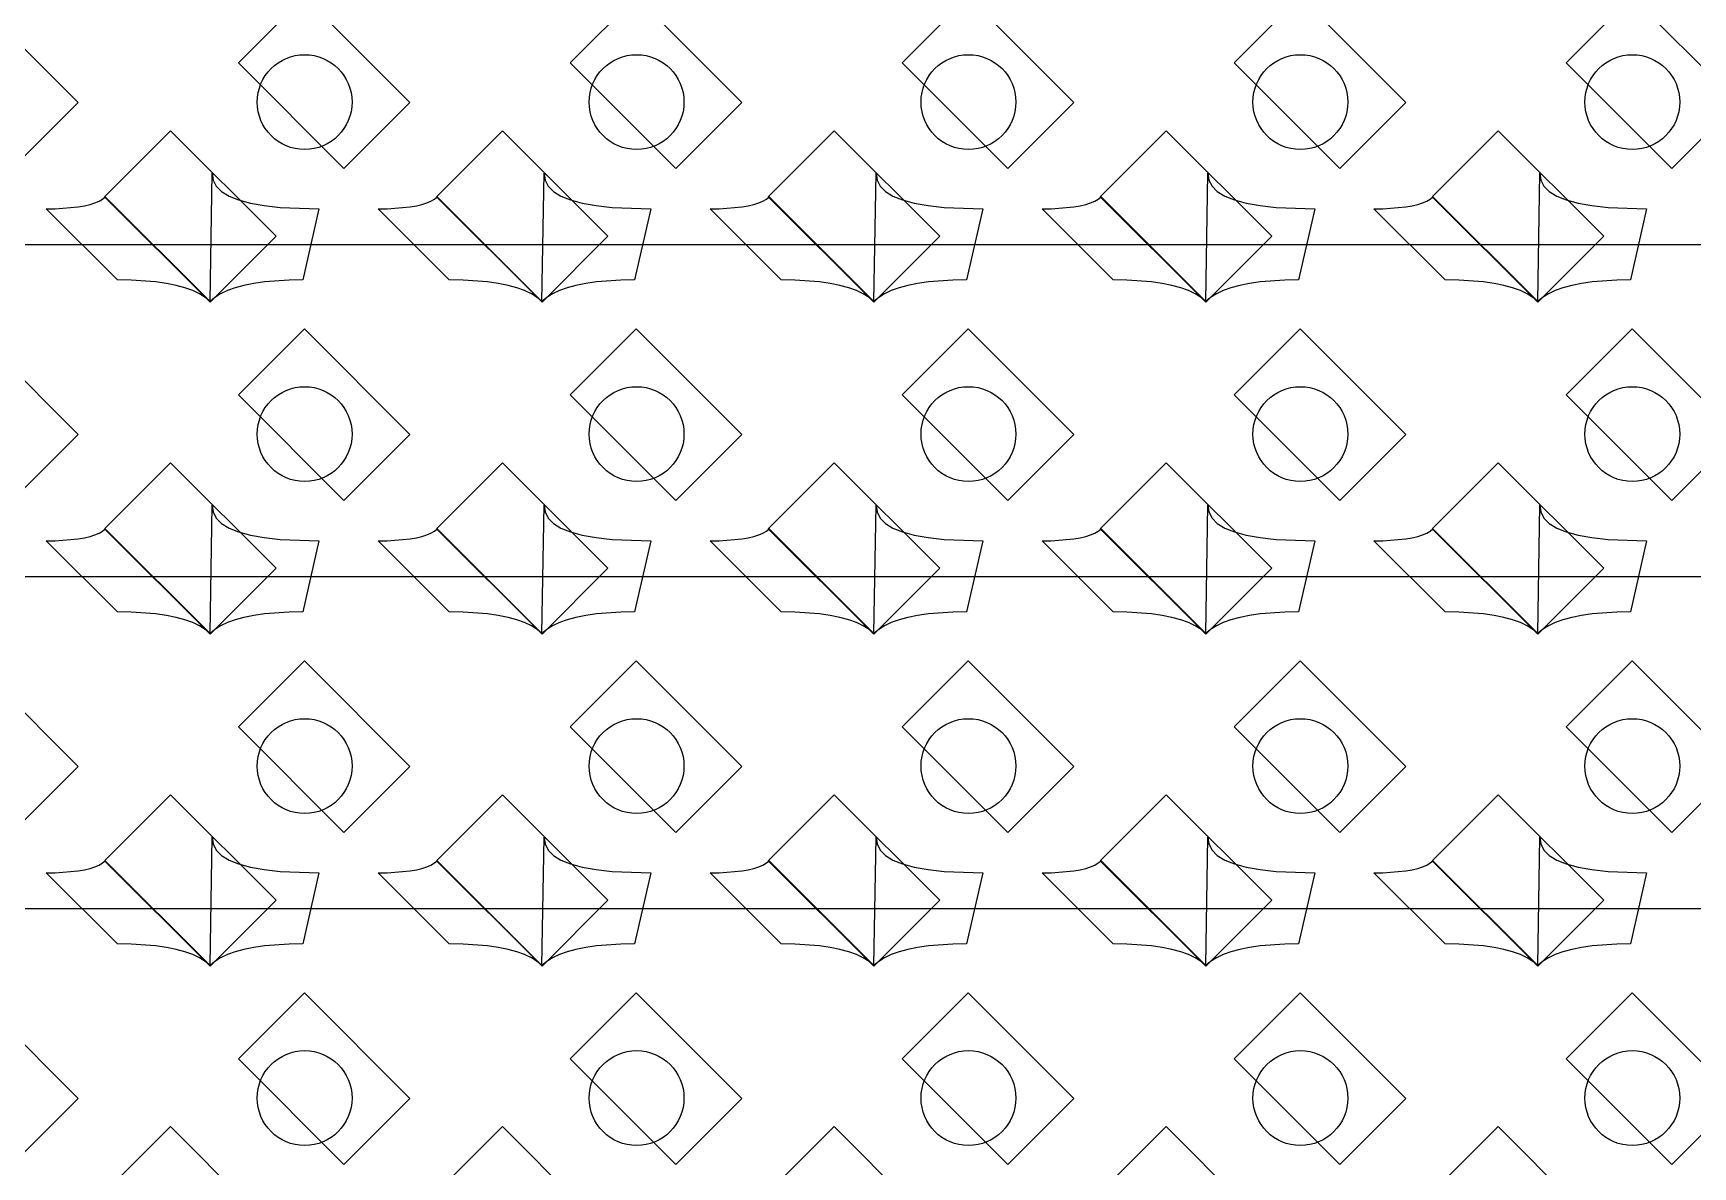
# Model space of a CAD drawing. Header units: inches. Extents: x 0.07 to 4.39, y 0.05 to 2.95.
# Drawn here: x 2.5928 to 2.9428, y 1.0755 to 1.3145 of the extents above; entities that cross this region are included whole.
import ezdxf

# ---------------------------------------------------------------- set-up
doc = ezdxf.new("R2010")
doc.units = ezdxf.units.IN
doc.header["$MEASUREMENT"] = 0
doc.layers.add('Top Layer', color=1, linetype='Continuous')

# ---------------------------------------------------------------- blocks, each defined once
blk = doc.blocks.new('0805_P_______________697')
at = {"layer": 'Top Layer'}
for p, q in [((-0.03937, 0.01575), (-0.01969, 0.01575)), ((-0.03937, -0.01575), (-0.03937, 0.01575)), ((-0.01969, 0.01575), (-0.01969, -0.01575)), ((0.01969, 0.01575), (0.03937, 0.01575)), ((0.01969, -0.01575), (0.01969, 0.01575)), ((0.03937, 0.01575), (0.03937, -0.01575)), ((-0.01969, -0.01575), (-0.03937, -0.01575)), ((0.03937, -0.01575), (0.01969, -0.01575))]:
    blk.add_line(p, q, dxfattribs=at)
blk = doc.blocks.new('0805_P_______________698')
at = {"layer": 'Top Layer'}
for p, q in [((-0.03937, 0.01575), (-0.01969, 0.01575)), ((-0.03937, -0.01575), (-0.03937, 0.01575)), ((-0.01969, 0.01575), (-0.01969, -0.01575)), ((0.01969, 0.01575), (0.03937, 0.01575)), ((0.01969, -0.01575), (0.01969, 0.01575)), ((0.03937, 0.01575), (0.03937, -0.01575)), ((-0.01969, -0.01575), (-0.03937, -0.01575)), ((0.03937, -0.01575), (0.01969, -0.01575))]:
    blk.add_line(p, q, dxfattribs=at)
blk = doc.blocks.new('0805_P_______________699')
at = {"layer": 'Top Layer'}
for p, q in [((-0.03937, 0.01575), (-0.01969, 0.01575)), ((-0.03937, -0.01575), (-0.03937, 0.01575)), ((-0.01969, 0.01575), (-0.01969, -0.01575)), ((0.01969, 0.01575), (0.03937, 0.01575)), ((0.01969, -0.01575), (0.01969, 0.01575)), ((0.03937, 0.01575), (0.03937, -0.01575)), ((-0.01969, -0.01575), (-0.03937, -0.01575)), ((0.03937, -0.01575), (0.01969, -0.01575))]:
    blk.add_line(p, q, dxfattribs=at)
blk = doc.blocks.new('0805_P_______________700')
at = {"layer": 'Top Layer'}
for p, q in [((-0.03937, 0.01575), (-0.01969, 0.01575)), ((-0.03937, -0.01575), (-0.03937, 0.01575)), ((-0.01969, 0.01575), (-0.01969, -0.01575)), ((0.01969, 0.01575), (0.03937, 0.01575)), ((0.01969, -0.01575), (0.01969, 0.01575)), ((0.03937, 0.01575), (0.03937, -0.01575)), ((-0.01969, -0.01575), (-0.03937, -0.01575)), ((0.03937, -0.01575), (0.01969, -0.01575))]:
    blk.add_line(p, q, dxfattribs=at)
blk = doc.blocks.new('0805_P_______________701')
at = {"layer": 'Top Layer'}
for p, q in [((-0.03937, 0.01575), (-0.01969, 0.01575)), ((-0.03937, -0.01575), (-0.03937, 0.01575)), ((-0.01969, 0.01575), (-0.01969, -0.01575)), ((0.01969, 0.01575), (0.03937, 0.01575)), ((0.01969, -0.01575), (0.01969, 0.01575)), ((0.03937, 0.01575), (0.03937, -0.01575)), ((-0.01969, -0.01575), (-0.03937, -0.01575)), ((0.03937, -0.01575), (0.01969, -0.01575))]:
    blk.add_line(p, q, dxfattribs=at)
blk = doc.blocks.new('0805_P_______________702')
at = {"layer": 'Top Layer'}
for p, q in [((-0.03937, 0.01575), (-0.01969, 0.01575)), ((-0.03937, -0.01575), (-0.03937, 0.01575)), ((-0.01969, 0.01575), (-0.01969, -0.01575)), ((0.01969, 0.01575), (0.03937, 0.01575)), ((0.01969, -0.01575), (0.01969, 0.01575)), ((0.03937, 0.01575), (0.03937, -0.01575)), ((-0.01969, -0.01575), (-0.03937, -0.01575)), ((0.03937, -0.01575), (0.01969, -0.01575))]:
    blk.add_line(p, q, dxfattribs=at)
blk = doc.blocks.new('0805_P_______________737')
at = {"layer": 'Top Layer'}
for p, q in [((-0.03937, 0.01575), (-0.01969, 0.01575)), ((-0.03937, -0.01575), (-0.03937, 0.01575)), ((-0.01969, 0.01575), (-0.01969, -0.01575)), ((0.01969, 0.01575), (0.03937, 0.01575)), ((0.01969, -0.01575), (0.01969, 0.01575)), ((0.03937, 0.01575), (0.03937, -0.01575)), ((-0.01969, -0.01575), (-0.03937, -0.01575)), ((0.03937, -0.01575), (0.01969, -0.01575))]:
    blk.add_line(p, q, dxfattribs=at)
blk = doc.blocks.new('0805_P_______________738')
at = {"layer": 'Top Layer'}
for p, q in [((-0.03937, 0.01575), (-0.01969, 0.01575)), ((-0.03937, -0.01575), (-0.03937, 0.01575)), ((-0.01969, 0.01575), (-0.01969, -0.01575)), ((0.01969, 0.01575), (0.03937, 0.01575)), ((0.01969, -0.01575), (0.01969, 0.01575)), ((0.03937, 0.01575), (0.03937, -0.01575)), ((-0.01969, -0.01575), (-0.03937, -0.01575)), ((0.03937, -0.01575), (0.01969, -0.01575))]:
    blk.add_line(p, q, dxfattribs=at)
blk = doc.blocks.new('0805_P_______________739')
at = {"layer": 'Top Layer'}
for p, q in [((-0.03937, 0.01575), (-0.01969, 0.01575)), ((-0.03937, -0.01575), (-0.03937, 0.01575)), ((-0.01969, 0.01575), (-0.01969, -0.01575)), ((0.01969, 0.01575), (0.03937, 0.01575)), ((0.01969, -0.01575), (0.01969, 0.01575)), ((0.03937, 0.01575), (0.03937, -0.01575)), ((-0.01969, -0.01575), (-0.03937, -0.01575)), ((0.03937, -0.01575), (0.01969, -0.01575))]:
    blk.add_line(p, q, dxfattribs=at)
blk = doc.blocks.new('0805_P_______________740')
at = {"layer": 'Top Layer'}
for p, q in [((-0.03937, 0.01575), (-0.01969, 0.01575)), ((-0.03937, -0.01575), (-0.03937, 0.01575)), ((-0.01969, 0.01575), (-0.01969, -0.01575)), ((0.01969, 0.01575), (0.03937, 0.01575)), ((0.01969, -0.01575), (0.01969, 0.01575)), ((0.03937, 0.01575), (0.03937, -0.01575)), ((-0.01969, -0.01575), (-0.03937, -0.01575)), ((0.03937, -0.01575), (0.01969, -0.01575))]:
    blk.add_line(p, q, dxfattribs=at)
blk = doc.blocks.new('0805_P_______________741')
at = {"layer": 'Top Layer'}
for p, q in [((-0.03937, 0.01575), (-0.01969, 0.01575)), ((-0.03937, -0.01575), (-0.03937, 0.01575)), ((-0.01969, 0.01575), (-0.01969, -0.01575)), ((0.01969, 0.01575), (0.03937, 0.01575)), ((0.01969, -0.01575), (0.01969, 0.01575)), ((0.03937, 0.01575), (0.03937, -0.01575)), ((-0.01969, -0.01575), (-0.03937, -0.01575)), ((0.03937, -0.01575), (0.01969, -0.01575))]:
    blk.add_line(p, q, dxfattribs=at)
blk = doc.blocks.new('0805_P_______________742')
at = {"layer": 'Top Layer'}
for p, q in [((-0.03937, 0.01575), (-0.01969, 0.01575)), ((-0.03937, -0.01575), (-0.03937, 0.01575)), ((-0.01969, 0.01575), (-0.01969, -0.01575)), ((0.01969, 0.01575), (0.03937, 0.01575)), ((0.01969, -0.01575), (0.01969, 0.01575)), ((0.03937, 0.01575), (0.03937, -0.01575)), ((-0.01969, -0.01575), (-0.03937, -0.01575)), ((0.03937, -0.01575), (0.01969, -0.01575))]:
    blk.add_line(p, q, dxfattribs=at)
blk = doc.blocks.new('0805_P_______________777')
at = {"layer": 'Top Layer'}
for p, q in [((-0.03937, 0.01575), (-0.01969, 0.01575)), ((-0.03937, -0.01575), (-0.03937, 0.01575)), ((-0.01969, 0.01575), (-0.01969, -0.01575)), ((0.01969, 0.01575), (0.03937, 0.01575)), ((0.01969, -0.01575), (0.01969, 0.01575)), ((0.03937, 0.01575), (0.03937, -0.01575)), ((-0.01969, -0.01575), (-0.03937, -0.01575)), ((0.03937, -0.01575), (0.01969, -0.01575))]:
    blk.add_line(p, q, dxfattribs=at)
blk = doc.blocks.new('0805_P_______________778')
at = {"layer": 'Top Layer'}
for p, q in [((-0.03937, 0.01575), (-0.01969, 0.01575)), ((-0.03937, -0.01575), (-0.03937, 0.01575)), ((-0.01969, 0.01575), (-0.01969, -0.01575)), ((0.01969, 0.01575), (0.03937, 0.01575)), ((0.01969, -0.01575), (0.01969, 0.01575)), ((0.03937, 0.01575), (0.03937, -0.01575)), ((-0.01969, -0.01575), (-0.03937, -0.01575)), ((0.03937, -0.01575), (0.01969, -0.01575))]:
    blk.add_line(p, q, dxfattribs=at)
blk = doc.blocks.new('0805_P_______________779')
at = {"layer": 'Top Layer'}
for p, q in [((-0.03937, 0.01575), (-0.01969, 0.01575)), ((-0.03937, -0.01575), (-0.03937, 0.01575)), ((-0.01969, 0.01575), (-0.01969, -0.01575)), ((0.01969, 0.01575), (0.03937, 0.01575)), ((0.01969, -0.01575), (0.01969, 0.01575)), ((0.03937, 0.01575), (0.03937, -0.01575)), ((-0.01969, -0.01575), (-0.03937, -0.01575)), ((0.03937, -0.01575), (0.01969, -0.01575))]:
    blk.add_line(p, q, dxfattribs=at)
blk = doc.blocks.new('0805_P_______________780')
at = {"layer": 'Top Layer'}
for p, q in [((-0.03937, 0.01575), (-0.01969, 0.01575)), ((-0.03937, -0.01575), (-0.03937, 0.01575)), ((-0.01969, 0.01575), (-0.01969, -0.01575)), ((0.01969, 0.01575), (0.03937, 0.01575)), ((0.01969, -0.01575), (0.01969, 0.01575)), ((0.03937, 0.01575), (0.03937, -0.01575)), ((-0.01969, -0.01575), (-0.03937, -0.01575)), ((0.03937, -0.01575), (0.01969, -0.01575))]:
    blk.add_line(p, q, dxfattribs=at)
blk = doc.blocks.new('0805_P_______________781')
at = {"layer": 'Top Layer'}
for p, q in [((-0.03937, 0.01575), (-0.01969, 0.01575)), ((-0.03937, -0.01575), (-0.03937, 0.01575)), ((-0.01969, 0.01575), (-0.01969, -0.01575)), ((0.01969, 0.01575), (0.03937, 0.01575)), ((0.01969, -0.01575), (0.01969, 0.01575)), ((0.03937, 0.01575), (0.03937, -0.01575)), ((-0.01969, -0.01575), (-0.03937, -0.01575)), ((0.03937, -0.01575), (0.01969, -0.01575))]:
    blk.add_line(p, q, dxfattribs=at)
blk = doc.blocks.new('0805_P_______________782')
at = {"layer": 'Top Layer'}
for p, q in [((-0.03937, 0.01575), (-0.01969, 0.01575)), ((-0.03937, -0.01575), (-0.03937, 0.01575)), ((-0.01969, 0.01575), (-0.01969, -0.01575)), ((0.01969, 0.01575), (0.03937, 0.01575)), ((0.01969, -0.01575), (0.01969, 0.01575)), ((0.03937, 0.01575), (0.03937, -0.01575)), ((-0.01969, -0.01575), (-0.03937, -0.01575)), ((0.03937, -0.01575), (0.01969, -0.01575))]:
    blk.add_line(p, q, dxfattribs=at)
blk = doc.blocks.new('0805_P_______________817')
at = {"layer": 'Top Layer'}
for p, q in [((-0.03937, 0.01575), (-0.01969, 0.01575)), ((-0.03937, -0.01575), (-0.03937, 0.01575)), ((-0.01969, 0.01575), (-0.01969, -0.01575)), ((0.01969, 0.01575), (0.03937, 0.01575)), ((0.01969, -0.01575), (0.01969, 0.01575)), ((0.03937, 0.01575), (0.03937, -0.01575)), ((-0.01969, -0.01575), (-0.03937, -0.01575)), ((0.03937, -0.01575), (0.01969, -0.01575))]:
    blk.add_line(p, q, dxfattribs=at)
blk = doc.blocks.new('0805_P_______________818')
at = {"layer": 'Top Layer'}
for p, q in [((-0.03937, 0.01575), (-0.01969, 0.01575)), ((-0.03937, -0.01575), (-0.03937, 0.01575)), ((-0.01969, 0.01575), (-0.01969, -0.01575)), ((0.01969, 0.01575), (0.03937, 0.01575)), ((0.01969, -0.01575), (0.01969, 0.01575)), ((0.03937, 0.01575), (0.03937, -0.01575)), ((-0.01969, -0.01575), (-0.03937, -0.01575)), ((0.03937, -0.01575), (0.01969, -0.01575))]:
    blk.add_line(p, q, dxfattribs=at)
blk = doc.blocks.new('0805_P_______________819')
at = {"layer": 'Top Layer'}
for p, q in [((-0.03937, 0.01575), (-0.01969, 0.01575)), ((-0.03937, -0.01575), (-0.03937, 0.01575)), ((-0.01969, 0.01575), (-0.01969, -0.01575)), ((0.01969, 0.01575), (0.03937, 0.01575)), ((0.01969, -0.01575), (0.01969, 0.01575)), ((0.03937, 0.01575), (0.03937, -0.01575)), ((-0.01969, -0.01575), (-0.03937, -0.01575)), ((0.03937, -0.01575), (0.01969, -0.01575))]:
    blk.add_line(p, q, dxfattribs=at)
blk = doc.blocks.new('0805_P_______________820')
at = {"layer": 'Top Layer'}
for p, q in [((-0.03937, 0.01575), (-0.01969, 0.01575)), ((-0.03937, -0.01575), (-0.03937, 0.01575)), ((-0.01969, 0.01575), (-0.01969, -0.01575)), ((0.01969, 0.01575), (0.03937, 0.01575)), ((0.01969, -0.01575), (0.01969, 0.01575)), ((0.03937, 0.01575), (0.03937, -0.01575)), ((-0.01969, -0.01575), (-0.03937, -0.01575)), ((0.03937, -0.01575), (0.01969, -0.01575))]:
    blk.add_line(p, q, dxfattribs=at)
blk = doc.blocks.new('0805_P_______________821')
at = {"layer": 'Top Layer'}
for p, q in [((-0.03937, 0.01575), (-0.01969, 0.01575)), ((-0.03937, -0.01575), (-0.03937, 0.01575)), ((-0.01969, 0.01575), (-0.01969, -0.01575)), ((0.01969, 0.01575), (0.03937, 0.01575)), ((0.01969, -0.01575), (0.01969, 0.01575)), ((0.03937, 0.01575), (0.03937, -0.01575)), ((-0.01969, -0.01575), (-0.03937, -0.01575)), ((0.03937, -0.01575), (0.01969, -0.01575))]:
    blk.add_line(p, q, dxfattribs=at)
blk = doc.blocks.new('0805_P_______________822')
at = {"layer": 'Top Layer'}
for p, q in [((-0.03937, 0.01575), (-0.01969, 0.01575)), ((-0.03937, -0.01575), (-0.03937, 0.01575)), ((-0.01969, 0.01575), (-0.01969, -0.01575)), ((0.01969, 0.01575), (0.03937, 0.01575)), ((0.01969, -0.01575), (0.01969, 0.01575)), ((0.03937, 0.01575), (0.03937, -0.01575)), ((-0.01969, -0.01575), (-0.03937, -0.01575)), ((0.03937, -0.01575), (0.01969, -0.01575))]:
    blk.add_line(p, q, dxfattribs=at)
blk = doc.blocks.new('0805_P_______________857')
at = {"layer": 'Top Layer'}
for p, q in [((-0.03937, 0.01575), (-0.01969, 0.01575)), ((-0.03937, -0.01575), (-0.03937, 0.01575)), ((-0.01969, 0.01575), (-0.01969, -0.01575)), ((0.01969, 0.01575), (0.03937, 0.01575)), ((0.01969, -0.01575), (0.01969, 0.01575)), ((0.03937, 0.01575), (0.03937, -0.01575)), ((-0.01969, -0.01575), (-0.03937, -0.01575)), ((0.03937, -0.01575), (0.01969, -0.01575))]:
    blk.add_line(p, q, dxfattribs=at)
blk = doc.blocks.new('0805_P_______________858')
at = {"layer": 'Top Layer'}
for p, q in [((-0.03937, 0.01575), (-0.01969, 0.01575)), ((-0.03937, -0.01575), (-0.03937, 0.01575)), ((-0.01969, 0.01575), (-0.01969, -0.01575)), ((0.01969, 0.01575), (0.03937, 0.01575)), ((0.01969, -0.01575), (0.01969, 0.01575)), ((0.03937, 0.01575), (0.03937, -0.01575)), ((-0.01969, -0.01575), (-0.03937, -0.01575)), ((0.03937, -0.01575), (0.01969, -0.01575))]:
    blk.add_line(p, q, dxfattribs=at)
blk = doc.blocks.new('0805_P_______________859')
at = {"layer": 'Top Layer'}
for p, q in [((-0.03937, 0.01575), (-0.01969, 0.01575)), ((-0.03937, -0.01575), (-0.03937, 0.01575)), ((-0.01969, 0.01575), (-0.01969, -0.01575)), ((0.01969, 0.01575), (0.03937, 0.01575)), ((0.01969, -0.01575), (0.01969, 0.01575)), ((0.03937, 0.01575), (0.03937, -0.01575)), ((-0.01969, -0.01575), (-0.03937, -0.01575)), ((0.03937, -0.01575), (0.01969, -0.01575))]:
    blk.add_line(p, q, dxfattribs=at)
blk = doc.blocks.new('0805_P_______________860')
at = {"layer": 'Top Layer'}
for p, q in [((-0.03937, 0.01575), (-0.01969, 0.01575)), ((-0.03937, -0.01575), (-0.03937, 0.01575)), ((-0.01969, 0.01575), (-0.01969, -0.01575)), ((0.01969, 0.01575), (0.03937, 0.01575)), ((0.01969, -0.01575), (0.01969, 0.01575)), ((0.03937, 0.01575), (0.03937, -0.01575)), ((-0.01969, -0.01575), (-0.03937, -0.01575)), ((0.03937, -0.01575), (0.01969, -0.01575))]:
    blk.add_line(p, q, dxfattribs=at)
blk = doc.blocks.new('0805_P_______________861')
at = {"layer": 'Top Layer'}
for p, q in [((-0.03937, 0.01575), (-0.01969, 0.01575)), ((-0.03937, -0.01575), (-0.03937, 0.01575)), ((-0.01969, 0.01575), (-0.01969, -0.01575)), ((0.01969, 0.01575), (0.03937, 0.01575)), ((0.01969, -0.01575), (0.01969, 0.01575)), ((0.03937, 0.01575), (0.03937, -0.01575)), ((-0.01969, -0.01575), (-0.03937, -0.01575)), ((0.03937, -0.01575), (0.01969, -0.01575))]:
    blk.add_line(p, q, dxfattribs=at)
blk = doc.blocks.new('0805_P_______________862')
at = {"layer": 'Top Layer'}
for p, q in [((-0.03937, 0.01575), (-0.01969, 0.01575)), ((-0.03937, -0.01575), (-0.03937, 0.01575)), ((-0.01969, 0.01575), (-0.01969, -0.01575)), ((0.01969, 0.01575), (0.03937, 0.01575)), ((0.01969, -0.01575), (0.01969, 0.01575)), ((0.03937, 0.01575), (0.03937, -0.01575)), ((-0.01969, -0.01575), (-0.03937, -0.01575)), ((0.03937, -0.01575), (0.01969, -0.01575))]:
    blk.add_line(p, q, dxfattribs=at)

msp = doc.modelspace()

# ---------------------------------------------------------------- linework, layer by layer
at = {"layer": 'Top Layer'}
for p, q in [((2.63005, 1.25795), (2.63051, 1.285)), ((2.63051, 1.285), (2.63071, 1.28357)), ((2.70005, 1.25795), (2.70051, 1.285)), ((2.70051, 1.285), (2.70071, 1.28357)), ((2.77005, 1.25795), (2.77051, 1.285)), ((2.77051, 1.285), (2.77071, 1.28357)), ((2.84005, 1.25795), (2.84051, 1.285)), ((2.84051, 1.285), (2.84071, 1.28357)), ((2.91005, 1.25795), (2.91051, 1.285)), ((2.91051, 1.285), (2.91071, 1.28357)), ((2.63071, 1.28357), (2.63137, 1.2823)), ((2.63137, 1.2823), (2.63248, 1.28117)), ((2.63248, 1.28117), (2.63405, 1.2802)), ((2.70071, 1.28357), (2.70137, 1.2823)), ((2.70137, 1.2823), (2.70248, 1.28117)), ((2.70248, 1.28117), (2.70405, 1.2802)), ((2.77071, 1.28357), (2.77137, 1.2823)), ((2.77137, 1.2823), (2.77248, 1.28117)), ((2.77248, 1.28117), (2.77405, 1.2802)), ((2.84071, 1.28357), (2.84137, 1.2823)), ((2.84137, 1.2823), (2.84248, 1.28117)), ((2.84248, 1.28117), (2.84405, 1.2802)), ((2.91071, 1.28357), (2.91137, 1.2823)), ((2.91137, 1.2823), (2.91248, 1.28117)), ((2.91248, 1.28117), (2.91405, 1.2802)), ((2.59551, 1.2775), (2.59741, 1.27753)), ((2.61051, 1.2625), (2.59551, 1.2775)), ((2.59741, 1.27753), (2.60225, 1.27791)), ((2.60225, 1.27791), (2.60356, 1.27814)), ((2.60356, 1.27814), (2.60474, 1.27842)), ((2.60474, 1.27842), (2.60576, 1.27875)), ((2.60576, 1.27875), (2.60664, 1.27914)), ((2.60664, 1.27914), (2.60737, 1.27957)), ((2.60737, 1.27957), (2.60795, 1.28005)), ((2.60795, 1.28005), (2.63005, 1.25795)), ((2.63405, 1.2802), (2.63607, 1.27937)), ((2.63607, 1.27937), (2.63855, 1.2787)), ((2.63855, 1.2787), (2.64148, 1.27818)), ((2.64148, 1.27818), (2.64487, 1.2778)), ((2.64487, 1.2778), (2.65301, 1.2775)), ((2.65301, 1.2775), (2.6496, 1.2625)), ((2.66551, 1.2775), (2.66741, 1.27753)), ((2.68051, 1.2625), (2.66551, 1.2775)), ((2.66741, 1.27753), (2.67225, 1.27791)), ((2.67225, 1.27791), (2.67356, 1.27814)), ((2.67356, 1.27814), (2.67474, 1.27842)), ((2.67474, 1.27842), (2.67576, 1.27875)), ((2.67576, 1.27875), (2.67664, 1.27914)), ((2.67664, 1.27914), (2.67737, 1.27957)), ((2.67737, 1.27957), (2.67795, 1.28005)), ((2.67795, 1.28005), (2.70005, 1.25795)), ((2.70405, 1.2802), (2.70607, 1.27937)), ((2.70607, 1.27937), (2.70855, 1.2787)), ((2.70855, 1.2787), (2.71148, 1.27818)), ((2.71148, 1.27818), (2.71487, 1.2778)), ((2.71487, 1.2778), (2.72301, 1.2775)), ((2.72301, 1.2775), (2.7196, 1.2625)), ((2.73551, 1.2775), (2.73741, 1.27753)), ((2.75051, 1.2625), (2.73551, 1.2775)), ((2.73741, 1.27753), (2.74225, 1.27791)), ((2.74225, 1.27791), (2.74356, 1.27814)), ((2.74356, 1.27814), (2.74474, 1.27842)), ((2.74474, 1.27842), (2.74576, 1.27875)), ((2.74576, 1.27875), (2.74664, 1.27914)), ((2.74664, 1.27914), (2.74737, 1.27957)), ((2.74737, 1.27957), (2.74795, 1.28005)), ((2.74795, 1.28005), (2.77005, 1.25795)), ((2.77405, 1.2802), (2.77607, 1.27937)), ((2.77607, 1.27937), (2.77855, 1.2787)), ((2.77855, 1.2787), (2.78148, 1.27818)), ((2.78148, 1.27818), (2.78487, 1.2778)), ((2.78487, 1.2778), (2.79301, 1.2775)), ((2.79301, 1.2775), (2.7896, 1.2625)), ((2.80551, 1.2775), (2.80741, 1.27753)), ((2.82051, 1.2625), (2.80551, 1.2775)), ((2.80741, 1.27753), (2.81225, 1.27791)), ((2.81225, 1.27791), (2.81356, 1.27814)), ((2.81356, 1.27814), (2.81474, 1.27842)), ((2.81474, 1.27842), (2.81576, 1.27875)), ((2.81576, 1.27875), (2.81664, 1.27914)), ((2.81664, 1.27914), (2.81737, 1.27957)), ((2.81737, 1.27957), (2.81795, 1.28005)), ((2.81795, 1.28005), (2.84005, 1.25795)), ((2.84405, 1.2802), (2.84607, 1.27937)), ((2.84607, 1.27937), (2.84855, 1.2787)), ((2.84855, 1.2787), (2.85148, 1.27818)), ((2.85148, 1.27818), (2.85487, 1.2778)), ((2.85487, 1.2778), (2.86301, 1.2775)), ((2.86301, 1.2775), (2.8596, 1.2625)), ((2.87551, 1.2775), (2.87741, 1.27753)), ((2.89051, 1.2625), (2.87551, 1.2775)), ((2.87741, 1.27753), (2.88225, 1.27791)), ((2.88225, 1.27791), (2.88356, 1.27814)), ((2.88356, 1.27814), (2.88474, 1.27842)), ((2.88474, 1.27842), (2.88576, 1.27875)), ((2.88576, 1.27875), (2.88664, 1.27914)), ((2.88664, 1.27914), (2.88737, 1.27957)), ((2.88737, 1.27957), (2.88795, 1.28005)), ((2.88795, 1.28005), (2.91005, 1.25795)), ((2.91405, 1.2802), (2.91607, 1.27937)), ((2.91607, 1.27937), (2.91855, 1.2787)), ((2.91855, 1.2787), (2.92148, 1.27818)), ((2.92148, 1.27818), (2.92487, 1.2778)), ((2.92487, 1.2778), (2.93301, 1.2775)), ((2.93301, 1.2775), (2.9296, 1.2625)), ((2.48588, 1.27), (2.62588, 1.27)), ((2.62588, 1.27), (2.69588, 1.27)), ((2.69588, 1.27), (2.77006, 1.27)), ((2.77006, 1.27), (2.84005, 1.27)), ((2.84005, 1.27), (2.98006, 1.27)), ((2.6134, 1.26245), (2.61051, 1.2625)), ((2.61857, 1.26209), (2.6134, 1.26245)), ((2.62084, 1.26177), (2.61857, 1.26209)), ((2.6229, 1.26136), (2.62084, 1.26177)), ((2.62475, 1.26086), (2.6229, 1.26136)), ((2.62639, 1.26027), (2.62475, 1.26086)), ((2.62782, 1.25959), (2.62639, 1.26027)), ((2.63372, 1.26027), (2.63229, 1.25959)), ((2.63536, 1.26086), (2.63372, 1.26027)), ((2.63721, 1.26136), (2.63536, 1.26086)), ((2.63927, 1.26177), (2.63721, 1.26136)), ((2.64154, 1.26209), (2.63927, 1.26177)), ((2.64671, 1.26245), (2.64154, 1.26209)), ((2.6496, 1.2625), (2.64671, 1.26245)), ((2.6834, 1.26245), (2.68051, 1.2625)), ((2.68857, 1.26209), (2.6834, 1.26245)), ((2.69084, 1.26177), (2.68857, 1.26209)), ((2.6929, 1.26136), (2.69084, 1.26177)), ((2.69475, 1.26086), (2.6929, 1.26136)), ((2.69639, 1.26027), (2.69475, 1.26086)), ((2.69782, 1.25959), (2.69639, 1.26027)), ((2.70372, 1.26027), (2.70229, 1.25959)), ((2.70536, 1.26086), (2.70372, 1.26027)), ((2.70721, 1.26136), (2.70536, 1.26086)), ((2.70927, 1.26177), (2.70721, 1.26136)), ((2.71154, 1.26209), (2.70927, 1.26177)), ((2.71671, 1.26245), (2.71154, 1.26209)), ((2.7196, 1.2625), (2.71671, 1.26245)), ((2.7534, 1.26245), (2.75051, 1.2625)), ((2.75857, 1.26209), (2.7534, 1.26245)), ((2.76084, 1.26177), (2.75857, 1.26209)), ((2.7629, 1.26136), (2.76084, 1.26177)), ((2.76475, 1.26086), (2.7629, 1.26136)), ((2.76639, 1.26027), (2.76475, 1.26086)), ((2.76782, 1.25959), (2.76639, 1.26027)), ((2.77372, 1.26027), (2.77229, 1.25959)), ((2.77536, 1.26086), (2.77372, 1.26027)), ((2.77721, 1.26136), (2.77536, 1.26086)), ((2.77927, 1.26177), (2.77721, 1.26136)), ((2.78154, 1.26209), (2.77927, 1.26177)), ((2.78671, 1.26245), (2.78154, 1.26209)), ((2.7896, 1.2625), (2.78671, 1.26245)), ((2.8234, 1.26245), (2.82051, 1.2625)), ((2.82857, 1.26209), (2.8234, 1.26245)), ((2.83084, 1.26177), (2.82857, 1.26209)), ((2.8329, 1.26136), (2.83084, 1.26177)), ((2.83475, 1.26086), (2.8329, 1.26136)), ((2.83639, 1.26027), (2.83475, 1.26086)), ((2.83782, 1.25959), (2.83639, 1.26027)), ((2.84372, 1.26027), (2.84229, 1.25959)), ((2.84536, 1.26086), (2.84372, 1.26027)), ((2.84721, 1.26136), (2.84536, 1.26086)), ((2.84927, 1.26177), (2.84721, 1.26136)), ((2.85154, 1.26209), (2.84927, 1.26177)), ((2.85671, 1.26245), (2.85154, 1.26209)), ((2.8596, 1.2625), (2.85671, 1.26245)), ((2.8934, 1.26245), (2.89051, 1.2625)), ((2.89857, 1.26209), (2.8934, 1.26245)), ((2.90084, 1.26177), (2.89857, 1.26209)), ((2.9029, 1.26136), (2.90084, 1.26177)), ((2.90475, 1.26086), (2.9029, 1.26136)), ((2.90639, 1.26027), (2.90475, 1.26086)), ((2.90782, 1.25959), (2.90639, 1.26027)), ((2.91372, 1.26027), (2.91229, 1.25959)), ((2.91536, 1.26086), (2.91372, 1.26027)), ((2.91721, 1.26136), (2.91536, 1.26086)), ((2.91927, 1.26177), (2.91721, 1.26136)), ((2.92154, 1.26209), (2.91927, 1.26177)), ((2.92671, 1.26245), (2.92154, 1.26209)), ((2.9296, 1.2625), (2.92671, 1.26245)), ((2.62904, 1.25882), (2.62782, 1.25959)), ((2.63005, 1.25795), (2.62904, 1.25882)), ((2.63107, 1.25882), (2.63005, 1.25795)), ((2.63229, 1.25959), (2.63107, 1.25882)), ((2.69904, 1.25882), (2.69782, 1.25959)), ((2.70005, 1.25795), (2.69904, 1.25882)), ((2.70107, 1.25882), (2.70005, 1.25795)), ((2.70229, 1.25959), (2.70107, 1.25882)), ((2.76904, 1.25882), (2.76782, 1.25959)), ((2.77005, 1.25795), (2.76904, 1.25882)), ((2.77107, 1.25882), (2.77005, 1.25795)), ((2.77229, 1.25959), (2.77107, 1.25882)), ((2.83904, 1.25882), (2.83782, 1.25959)), ((2.84005, 1.25795), (2.83904, 1.25882)), ((2.84107, 1.25882), (2.84005, 1.25795)), ((2.84229, 1.25959), (2.84107, 1.25882)), ((2.90904, 1.25882), (2.90782, 1.25959)), ((2.91005, 1.25795), (2.90904, 1.25882)), ((2.91107, 1.25882), (2.91005, 1.25795)), ((2.91229, 1.25959), (2.91107, 1.25882)), ((2.63005, 1.18795), (2.63051, 1.215)), ((2.63051, 1.215), (2.63071, 1.21358)), ((2.70005, 1.18795), (2.70051, 1.215)), ((2.70051, 1.215), (2.70071, 1.21358)), ((2.77005, 1.18795), (2.77051, 1.215)), ((2.77051, 1.215), (2.77071, 1.21358)), ((2.84005, 1.18795), (2.84051, 1.215)), ((2.84051, 1.215), (2.84071, 1.21358)), ((2.91005, 1.18795), (2.91051, 1.215)), ((2.91051, 1.215), (2.91071, 1.21358)), ((2.63071, 1.21358), (2.63137, 1.2123)), ((2.63137, 1.2123), (2.63248, 1.21117)), ((2.63248, 1.21117), (2.63405, 1.2102)), ((2.70071, 1.21358), (2.70137, 1.2123)), ((2.70137, 1.2123), (2.70248, 1.21117)), ((2.70248, 1.21117), (2.70405, 1.2102)), ((2.77071, 1.21358), (2.77137, 1.2123)), ((2.77137, 1.2123), (2.77248, 1.21117)), ((2.77248, 1.21117), (2.77405, 1.2102)), ((2.84071, 1.21358), (2.84137, 1.2123)), ((2.84137, 1.2123), (2.84248, 1.21117)), ((2.84248, 1.21117), (2.84405, 1.2102)), ((2.91071, 1.21358), (2.91137, 1.2123)), ((2.91137, 1.2123), (2.91248, 1.21117)), ((2.91248, 1.21117), (2.91405, 1.2102)), ((2.59551, 1.2075), (2.59741, 1.20753)), ((2.61051, 1.1925), (2.59551, 1.2075)), ((2.59741, 1.20753), (2.60225, 1.20791)), ((2.60225, 1.20791), (2.60356, 1.20814)), ((2.60356, 1.20814), (2.60474, 1.20842)), ((2.60474, 1.20842), (2.60576, 1.20875)), ((2.60576, 1.20875), (2.60664, 1.20914)), ((2.60664, 1.20914), (2.60737, 1.20957)), ((2.60737, 1.20957), (2.60795, 1.21006)), ((2.60795, 1.21006), (2.63005, 1.18795)), ((2.63405, 1.2102), (2.63607, 1.20938)), ((2.63607, 1.20938), (2.63855, 1.2087)), ((2.63855, 1.2087), (2.64148, 1.20817)), ((2.64148, 1.20817), (2.64487, 1.2078)), ((2.64487, 1.2078), (2.65301, 1.2075)), ((2.65301, 1.2075), (2.6496, 1.1925)), ((2.66551, 1.2075), (2.66741, 1.20753)), ((2.68051, 1.1925), (2.66551, 1.2075)), ((2.66741, 1.20753), (2.67225, 1.20791)), ((2.67225, 1.20791), (2.67356, 1.20814)), ((2.67356, 1.20814), (2.67474, 1.20842)), ((2.67474, 1.20842), (2.67576, 1.20875)), ((2.67576, 1.20875), (2.67664, 1.20914)), ((2.67664, 1.20914), (2.67737, 1.20957)), ((2.67737, 1.20957), (2.67795, 1.21006)), ((2.67795, 1.21006), (2.70005, 1.18795)), ((2.70405, 1.2102), (2.70607, 1.20938)), ((2.70607, 1.20938), (2.70855, 1.2087)), ((2.70855, 1.2087), (2.71148, 1.20817)), ((2.71148, 1.20817), (2.71487, 1.2078)), ((2.71487, 1.2078), (2.72301, 1.2075)), ((2.72301, 1.2075), (2.7196, 1.1925)), ((2.73551, 1.2075), (2.73741, 1.20753)), ((2.75051, 1.1925), (2.73551, 1.2075)), ((2.73741, 1.20753), (2.74225, 1.20791)), ((2.74225, 1.20791), (2.74356, 1.20814)), ((2.74356, 1.20814), (2.74474, 1.20842)), ((2.74474, 1.20842), (2.74576, 1.20875)), ((2.74576, 1.20875), (2.74664, 1.20914)), ((2.74664, 1.20914), (2.74737, 1.20957)), ((2.74737, 1.20957), (2.74795, 1.21006)), ((2.74795, 1.21006), (2.77005, 1.18795)), ((2.77405, 1.2102), (2.77607, 1.20938)), ((2.77607, 1.20938), (2.77855, 1.2087)), ((2.77855, 1.2087), (2.78148, 1.20817)), ((2.78148, 1.20817), (2.78487, 1.2078)), ((2.78487, 1.2078), (2.79301, 1.2075)), ((2.79301, 1.2075), (2.7896, 1.1925)), ((2.80551, 1.2075), (2.80741, 1.20753)), ((2.82051, 1.1925), (2.80551, 1.2075)), ((2.80741, 1.20753), (2.81225, 1.20791)), ((2.81225, 1.20791), (2.81356, 1.20814)), ((2.81356, 1.20814), (2.81474, 1.20842)), ((2.81474, 1.20842), (2.81576, 1.20875)), ((2.81576, 1.20875), (2.81664, 1.20914)), ((2.81664, 1.20914), (2.81737, 1.20957)), ((2.81737, 1.20957), (2.81795, 1.21006)), ((2.81795, 1.21006), (2.84005, 1.18795)), ((2.84405, 1.2102), (2.84607, 1.20938)), ((2.84607, 1.20938), (2.84855, 1.2087)), ((2.84855, 1.2087), (2.85148, 1.20817)), ((2.85148, 1.20817), (2.85487, 1.2078)), ((2.85487, 1.2078), (2.86301, 1.2075)), ((2.86301, 1.2075), (2.8596, 1.1925)), ((2.87551, 1.2075), (2.87741, 1.20753)), ((2.89051, 1.1925), (2.87551, 1.2075)), ((2.87741, 1.20753), (2.88225, 1.20791)), ((2.88225, 1.20791), (2.88356, 1.20814)), ((2.88356, 1.20814), (2.88474, 1.20842)), ((2.88474, 1.20842), (2.88576, 1.20875)), ((2.88576, 1.20875), (2.88664, 1.20914)), ((2.88664, 1.20914), (2.88737, 1.20957)), ((2.88737, 1.20957), (2.88795, 1.21006)), ((2.88795, 1.21006), (2.91005, 1.18795)), ((2.91405, 1.2102), (2.91607, 1.20938)), ((2.91607, 1.20938), (2.91855, 1.2087)), ((2.91855, 1.2087), (2.92148, 1.20817)), ((2.92148, 1.20817), (2.92487, 1.2078)), ((2.92487, 1.2078), (2.93301, 1.2075)), ((2.93301, 1.2075), (2.9296, 1.1925)), ((2.55588, 1.2), (2.76588, 1.2)), ((2.76588, 1.2), (2.90588, 1.2)), ((2.90588, 1.2), (3.11588, 1.2)), ((2.6134, 1.19245), (2.61051, 1.1925)), ((2.61857, 1.19209), (2.6134, 1.19245)), ((2.62084, 1.19177), (2.61857, 1.19209)), ((2.6229, 1.19136), (2.62084, 1.19177)), ((2.62475, 1.19086), (2.6229, 1.19136)), ((2.62639, 1.19027), (2.62475, 1.19086)), ((2.62782, 1.18959), (2.62639, 1.19027)), ((2.63372, 1.19027), (2.63229, 1.18959)), ((2.63536, 1.19086), (2.63372, 1.19027)), ((2.63721, 1.19136), (2.63536, 1.19086)), ((2.63927, 1.19177), (2.63721, 1.19136)), ((2.64154, 1.19209), (2.63927, 1.19177)), ((2.64671, 1.19245), (2.64154, 1.19209)), ((2.6496, 1.1925), (2.64671, 1.19245)), ((2.6834, 1.19245), (2.68051, 1.1925)), ((2.68857, 1.19209), (2.6834, 1.19245)), ((2.69084, 1.19177), (2.68857, 1.19209)), ((2.6929, 1.19136), (2.69084, 1.19177)), ((2.69475, 1.19086), (2.6929, 1.19136)), ((2.69639, 1.19027), (2.69475, 1.19086)), ((2.69782, 1.18959), (2.69639, 1.19027)), ((2.70372, 1.19027), (2.70229, 1.18959)), ((2.70536, 1.19086), (2.70372, 1.19027)), ((2.70721, 1.19136), (2.70536, 1.19086)), ((2.70927, 1.19177), (2.70721, 1.19136)), ((2.71154, 1.19209), (2.70927, 1.19177)), ((2.71671, 1.19245), (2.71154, 1.19209)), ((2.7196, 1.1925), (2.71671, 1.19245)), ((2.7534, 1.19245), (2.75051, 1.1925)), ((2.75857, 1.19209), (2.7534, 1.19245)), ((2.76084, 1.19177), (2.75857, 1.19209)), ((2.7629, 1.19136), (2.76084, 1.19177)), ((2.76475, 1.19086), (2.7629, 1.19136)), ((2.76639, 1.19027), (2.76475, 1.19086)), ((2.76782, 1.18959), (2.76639, 1.19027)), ((2.77372, 1.19027), (2.77229, 1.18959)), ((2.77536, 1.19086), (2.77372, 1.19027)), ((2.77721, 1.19136), (2.77536, 1.19086)), ((2.77927, 1.19177), (2.77721, 1.19136)), ((2.78154, 1.19209), (2.77927, 1.19177)), ((2.78671, 1.19245), (2.78154, 1.19209)), ((2.7896, 1.1925), (2.78671, 1.19245)), ((2.8234, 1.19245), (2.82051, 1.1925)), ((2.82857, 1.19209), (2.8234, 1.19245)), ((2.83084, 1.19177), (2.82857, 1.19209)), ((2.8329, 1.19136), (2.83084, 1.19177)), ((2.83475, 1.19086), (2.8329, 1.19136)), ((2.83639, 1.19027), (2.83475, 1.19086)), ((2.83782, 1.18959), (2.83639, 1.19027)), ((2.84372, 1.19027), (2.84229, 1.18959)), ((2.84536, 1.19086), (2.84372, 1.19027)), ((2.84721, 1.19136), (2.84536, 1.19086)), ((2.84927, 1.19177), (2.84721, 1.19136)), ((2.85154, 1.19209), (2.84927, 1.19177)), ((2.85671, 1.19245), (2.85154, 1.19209)), ((2.8596, 1.1925), (2.85671, 1.19245)), ((2.8934, 1.19245), (2.89051, 1.1925)), ((2.89857, 1.19209), (2.8934, 1.19245)), ((2.90084, 1.19177), (2.89857, 1.19209)), ((2.9029, 1.19136), (2.90084, 1.19177)), ((2.90475, 1.19086), (2.9029, 1.19136)), ((2.90639, 1.19027), (2.90475, 1.19086)), ((2.90782, 1.18959), (2.90639, 1.19027)), ((2.91372, 1.19027), (2.91229, 1.18959)), ((2.91536, 1.19086), (2.91372, 1.19027)), ((2.91721, 1.19136), (2.91536, 1.19086)), ((2.91927, 1.19177), (2.91721, 1.19136)), ((2.92154, 1.19209), (2.91927, 1.19177)), ((2.92671, 1.19245), (2.92154, 1.19209)), ((2.9296, 1.1925), (2.92671, 1.19245)), ((2.62904, 1.18882), (2.62782, 1.18959)), ((2.63005, 1.18795), (2.62904, 1.18882)), ((2.63107, 1.18882), (2.63005, 1.18795)), ((2.63229, 1.18959), (2.63107, 1.18882)), ((2.69904, 1.18882), (2.69782, 1.18959)), ((2.70005, 1.18795), (2.69904, 1.18882)), ((2.70107, 1.18882), (2.70005, 1.18795)), ((2.70229, 1.18959), (2.70107, 1.18882)), ((2.76904, 1.18882), (2.76782, 1.18959)), ((2.77005, 1.18795), (2.76904, 1.18882)), ((2.77107, 1.18882), (2.77005, 1.18795)), ((2.77229, 1.18959), (2.77107, 1.18882)), ((2.83904, 1.18882), (2.83782, 1.18959)), ((2.84005, 1.18795), (2.83904, 1.18882)), ((2.84107, 1.18882), (2.84005, 1.18795)), ((2.84229, 1.18959), (2.84107, 1.18882)), ((2.90904, 1.18882), (2.90782, 1.18959)), ((2.91005, 1.18795), (2.90904, 1.18882)), ((2.91107, 1.18882), (2.91005, 1.18795)), ((2.91229, 1.18959), (2.91107, 1.18882)), ((2.63005, 1.11795), (2.63051, 1.145)), ((2.63051, 1.145), (2.63071, 1.14358)), ((2.70005, 1.11795), (2.70051, 1.145)), ((2.70051, 1.145), (2.70071, 1.14358)), ((2.77005, 1.11795), (2.77051, 1.145)), ((2.77051, 1.145), (2.77071, 1.14358)), ((2.84005, 1.11795), (2.84051, 1.145)), ((2.84051, 1.145), (2.84071, 1.14358)), ((2.91005, 1.11795), (2.91051, 1.145)), ((2.91051, 1.145), (2.91071, 1.14358)), ((2.63071, 1.14358), (2.63137, 1.1423)), ((2.63137, 1.1423), (2.63248, 1.14118)), ((2.63248, 1.14118), (2.63405, 1.1402)), ((2.70071, 1.14358), (2.70137, 1.1423)), ((2.70137, 1.1423), (2.70248, 1.14118)), ((2.70248, 1.14118), (2.70405, 1.1402)), ((2.77071, 1.14358), (2.77137, 1.1423)), ((2.77137, 1.1423), (2.77248, 1.14118)), ((2.77248, 1.14118), (2.77405, 1.1402)), ((2.84071, 1.14358), (2.84137, 1.1423)), ((2.84137, 1.1423), (2.84248, 1.14118)), ((2.84248, 1.14118), (2.84405, 1.1402)), ((2.91071, 1.14358), (2.91137, 1.1423)), ((2.91137, 1.1423), (2.91248, 1.14118)), ((2.91248, 1.14118), (2.91405, 1.1402)), ((2.59551, 1.1375), (2.59741, 1.13753)), ((2.61051, 1.1225), (2.59551, 1.1375)), ((2.59741, 1.13753), (2.60225, 1.13791)), ((2.60225, 1.13791), (2.60356, 1.13814)), ((2.60356, 1.13814), (2.60474, 1.13842)), ((2.60474, 1.13842), (2.60576, 1.13875)), ((2.60576, 1.13875), (2.60664, 1.13914)), ((2.60664, 1.13914), (2.60737, 1.13957)), ((2.60737, 1.13957), (2.60795, 1.14006)), ((2.60795, 1.14006), (2.63005, 1.11795)), ((2.63405, 1.1402), (2.63607, 1.13938)), ((2.63607, 1.13938), (2.63855, 1.1387)), ((2.63855, 1.1387), (2.64148, 1.13817)), ((2.64148, 1.13817), (2.64487, 1.1378)), ((2.64487, 1.1378), (2.65301, 1.1375)), ((2.65301, 1.1375), (2.6496, 1.1225)), ((2.66551, 1.1375), (2.66741, 1.13753)), ((2.68051, 1.1225), (2.66551, 1.1375)), ((2.66741, 1.13753), (2.67225, 1.13791)), ((2.67225, 1.13791), (2.67356, 1.13814)), ((2.67356, 1.13814), (2.67474, 1.13842)), ((2.67474, 1.13842), (2.67576, 1.13875)), ((2.67576, 1.13875), (2.67664, 1.13914)), ((2.67664, 1.13914), (2.67737, 1.13957)), ((2.67737, 1.13957), (2.67795, 1.14006)), ((2.67795, 1.14006), (2.70005, 1.11795)), ((2.70405, 1.1402), (2.70607, 1.13938)), ((2.70607, 1.13938), (2.70855, 1.1387)), ((2.70855, 1.1387), (2.71148, 1.13817)), ((2.71148, 1.13817), (2.71487, 1.1378)), ((2.71487, 1.1378), (2.72301, 1.1375)), ((2.72301, 1.1375), (2.7196, 1.1225)), ((2.73551, 1.1375), (2.73741, 1.13753)), ((2.75051, 1.1225), (2.73551, 1.1375)), ((2.73741, 1.13753), (2.74225, 1.13791)), ((2.74225, 1.13791), (2.74356, 1.13814)), ((2.74356, 1.13814), (2.74474, 1.13842)), ((2.74474, 1.13842), (2.74576, 1.13875)), ((2.74576, 1.13875), (2.74664, 1.13914)), ((2.74664, 1.13914), (2.74737, 1.13957)), ((2.74737, 1.13957), (2.74795, 1.14006)), ((2.74795, 1.14006), (2.77005, 1.11795)), ((2.77405, 1.1402), (2.77607, 1.13938)), ((2.77607, 1.13938), (2.77855, 1.1387)), ((2.77855, 1.1387), (2.78148, 1.13817)), ((2.78148, 1.13817), (2.78487, 1.1378)), ((2.78487, 1.1378), (2.79301, 1.1375)), ((2.79301, 1.1375), (2.7896, 1.1225)), ((2.80551, 1.1375), (2.80741, 1.13753)), ((2.82051, 1.1225), (2.80551, 1.1375)), ((2.80741, 1.13753), (2.81225, 1.13791)), ((2.81225, 1.13791), (2.81356, 1.13814)), ((2.81356, 1.13814), (2.81474, 1.13842)), ((2.81474, 1.13842), (2.81576, 1.13875)), ((2.81576, 1.13875), (2.81664, 1.13914)), ((2.81664, 1.13914), (2.81737, 1.13957)), ((2.81737, 1.13957), (2.81795, 1.14006)), ((2.81795, 1.14006), (2.84005, 1.11795)), ((2.84405, 1.1402), (2.84607, 1.13938)), ((2.84607, 1.13938), (2.84855, 1.1387)), ((2.84855, 1.1387), (2.85148, 1.13817)), ((2.85148, 1.13817), (2.85487, 1.1378)), ((2.85487, 1.1378), (2.86301, 1.1375)), ((2.86301, 1.1375), (2.8596, 1.1225)), ((2.87551, 1.1375), (2.87741, 1.13753)), ((2.89051, 1.1225), (2.87551, 1.1375)), ((2.87741, 1.13753), (2.88225, 1.13791)), ((2.88225, 1.13791), (2.88356, 1.13814)), ((2.88356, 1.13814), (2.88474, 1.13842)), ((2.88474, 1.13842), (2.88576, 1.13875)), ((2.88576, 1.13875), (2.88664, 1.13914)), ((2.88664, 1.13914), (2.88737, 1.13957)), ((2.88737, 1.13957), (2.88795, 1.14006)), ((2.88795, 1.14006), (2.91005, 1.11795)), ((2.91405, 1.1402), (2.91607, 1.13938)), ((2.91607, 1.13938), (2.91855, 1.1387)), ((2.91855, 1.1387), (2.92148, 1.13817)), ((2.92148, 1.13817), (2.92487, 1.1378)), ((2.92487, 1.1378), (2.93301, 1.1375)), ((2.93301, 1.1375), (2.9296, 1.1225)), ((2.41588, 1.13), (2.83588, 1.13)), ((2.83588, 1.13), (3.04588, 1.13)), ((2.6134, 1.12245), (2.61051, 1.1225)), ((2.61857, 1.12209), (2.6134, 1.12245)), ((2.62084, 1.12177), (2.61857, 1.12209)), ((2.6229, 1.12136), (2.62084, 1.12177)), ((2.62475, 1.12086), (2.6229, 1.12136)), ((2.62639, 1.12027), (2.62475, 1.12086)), ((2.62782, 1.11959), (2.62639, 1.12027)), ((2.63372, 1.12027), (2.63229, 1.11959)), ((2.63536, 1.12086), (2.63372, 1.12027)), ((2.63721, 1.12136), (2.63536, 1.12086)), ((2.63927, 1.12177), (2.63721, 1.12136)), ((2.64154, 1.12209), (2.63927, 1.12177)), ((2.64671, 1.12245), (2.64154, 1.12209)), ((2.6496, 1.1225), (2.64671, 1.12245)), ((2.6834, 1.12245), (2.68051, 1.1225)), ((2.68857, 1.12209), (2.6834, 1.12245)), ((2.69084, 1.12177), (2.68857, 1.12209)), ((2.6929, 1.12136), (2.69084, 1.12177)), ((2.69475, 1.12086), (2.6929, 1.12136)), ((2.69639, 1.12027), (2.69475, 1.12086)), ((2.69782, 1.11959), (2.69639, 1.12027)), ((2.70372, 1.12027), (2.70229, 1.11959)), ((2.70536, 1.12086), (2.70372, 1.12027)), ((2.70721, 1.12136), (2.70536, 1.12086)), ((2.70927, 1.12177), (2.70721, 1.12136)), ((2.71154, 1.12209), (2.70927, 1.12177)), ((2.71671, 1.12245), (2.71154, 1.12209)), ((2.7196, 1.1225), (2.71671, 1.12245)), ((2.7534, 1.12245), (2.75051, 1.1225)), ((2.75857, 1.12209), (2.7534, 1.12245)), ((2.76084, 1.12177), (2.75857, 1.12209)), ((2.7629, 1.12136), (2.76084, 1.12177)), ((2.76475, 1.12086), (2.7629, 1.12136)), ((2.76639, 1.12027), (2.76475, 1.12086)), ((2.76782, 1.11959), (2.76639, 1.12027)), ((2.77372, 1.12027), (2.77229, 1.11959)), ((2.77536, 1.12086), (2.77372, 1.12027)), ((2.77721, 1.12136), (2.77536, 1.12086)), ((2.77927, 1.12177), (2.77721, 1.12136)), ((2.78154, 1.12209), (2.77927, 1.12177)), ((2.78671, 1.12245), (2.78154, 1.12209)), ((2.7896, 1.1225), (2.78671, 1.12245)), ((2.8234, 1.12245), (2.82051, 1.1225)), ((2.82857, 1.12209), (2.8234, 1.12245)), ((2.83084, 1.12177), (2.82857, 1.12209)), ((2.8329, 1.12136), (2.83084, 1.12177)), ((2.83475, 1.12086), (2.8329, 1.12136)), ((2.83639, 1.12027), (2.83475, 1.12086)), ((2.83782, 1.11959), (2.83639, 1.12027)), ((2.84372, 1.12027), (2.84229, 1.11959)), ((2.84536, 1.12086), (2.84372, 1.12027)), ((2.84721, 1.12136), (2.84536, 1.12086)), ((2.84927, 1.12177), (2.84721, 1.12136)), ((2.85154, 1.12209), (2.84927, 1.12177)), ((2.85671, 1.12245), (2.85154, 1.12209)), ((2.8596, 1.1225), (2.85671, 1.12245)), ((2.8934, 1.12245), (2.89051, 1.1225)), ((2.89857, 1.12209), (2.8934, 1.12245)), ((2.90084, 1.12177), (2.89857, 1.12209)), ((2.9029, 1.12136), (2.90084, 1.12177)), ((2.90475, 1.12086), (2.9029, 1.12136)), ((2.90639, 1.12027), (2.90475, 1.12086)), ((2.90782, 1.11959), (2.90639, 1.12027)), ((2.91372, 1.12027), (2.91229, 1.11959)), ((2.91536, 1.12086), (2.91372, 1.12027)), ((2.91721, 1.12136), (2.91536, 1.12086)), ((2.91927, 1.12177), (2.91721, 1.12136)), ((2.92154, 1.12209), (2.91927, 1.12177)), ((2.92671, 1.12245), (2.92154, 1.12209)), ((2.9296, 1.1225), (2.92671, 1.12245)), ((2.62904, 1.11882), (2.62782, 1.11959)), ((2.63005, 1.11795), (2.62904, 1.11882)), ((2.63107, 1.11882), (2.63005, 1.11795)), ((2.63229, 1.11959), (2.63107, 1.11882)), ((2.69904, 1.11882), (2.69782, 1.11959)), ((2.70005, 1.11795), (2.69904, 1.11882)), ((2.70107, 1.11882), (2.70005, 1.11795)), ((2.70229, 1.11959), (2.70107, 1.11882)), ((2.76904, 1.11882), (2.76782, 1.11959)), ((2.77005, 1.11795), (2.76904, 1.11882)), ((2.77107, 1.11882), (2.77005, 1.11795)), ((2.77229, 1.11959), (2.77107, 1.11882)), ((2.83904, 1.11882), (2.83782, 1.11959)), ((2.84005, 1.11795), (2.83904, 1.11882)), ((2.84107, 1.11882), (2.84005, 1.11795)), ((2.84229, 1.11959), (2.84107, 1.11882)), ((2.90904, 1.11882), (2.90782, 1.11959)), ((2.91005, 1.11795), (2.90904, 1.11882)), ((2.91107, 1.11882), (2.91005, 1.11795)), ((2.91229, 1.11959), (2.91107, 1.11882))]:
    msp.add_line(p, q, dxfattribs=at)
for centre in [(2.65, 1.3), (2.72, 1.3), (2.79, 1.3), (2.86, 1.3), (2.93, 1.3), (2.65, 1.23), (2.72, 1.23), (2.79, 1.23), (2.86, 1.23), (2.93, 1.23), (2.65, 1.16), (2.72, 1.16), (2.79, 1.16), (2.86, 1.16), (2.93, 1.16), (2.65, 1.09), (2.72, 1.09), (2.79, 1.09), (2.86, 1.09), (2.93, 1.09)]:
    msp.add_circle(centre, 0.01, dxfattribs=at)

# ---------------------------------------------------------------- block references
at = {"rotation": 45}
for name, p in [('0805_P_______________702', (2.605, 1.325)), ('0805_P_______________701', (2.675, 1.325)), ('0805_P_______________700', (2.745, 1.325)), ('0805_P_______________699', (2.815, 1.325)), ('0805_P_______________698', (2.885, 1.325)), ('0805_P_______________697', (2.955, 1.325)), ('0805_P_______________742', (2.605, 1.255)), ('0805_P_______________741', (2.675, 1.255)), ('0805_P_______________740', (2.745, 1.255)), ('0805_P_______________739', (2.815, 1.255)), ('0805_P_______________738', (2.885, 1.255)), ('0805_P_______________737', (2.955, 1.255)), ('0805_P_______________782', (2.605, 1.185)), ('0805_P_______________781', (2.675, 1.185)), ('0805_P_______________780', (2.745, 1.185)), ('0805_P_______________779', (2.815, 1.185)), ('0805_P_______________778', (2.885, 1.185)), ('0805_P_______________777', (2.955, 1.185)), ('0805_P_______________822', (2.605, 1.115)), ('0805_P_______________821', (2.675, 1.115)), ('0805_P_______________820', (2.745, 1.115)), ('0805_P_______________819', (2.815, 1.115)), ('0805_P_______________818', (2.885, 1.115)), ('0805_P_______________817', (2.955, 1.115)), ('0805_P_______________862', (2.605, 1.045)), ('0805_P_______________861', (2.675, 1.045)), ('0805_P_______________860', (2.745, 1.045)), ('0805_P_______________859', (2.815, 1.045)), ('0805_P_______________858', (2.885, 1.045)), ('0805_P_______________857', (2.955, 1.045))]:
    msp.add_blockref(name, p, dxfattribs=at)

doc.saveas('drawing.dxf')
